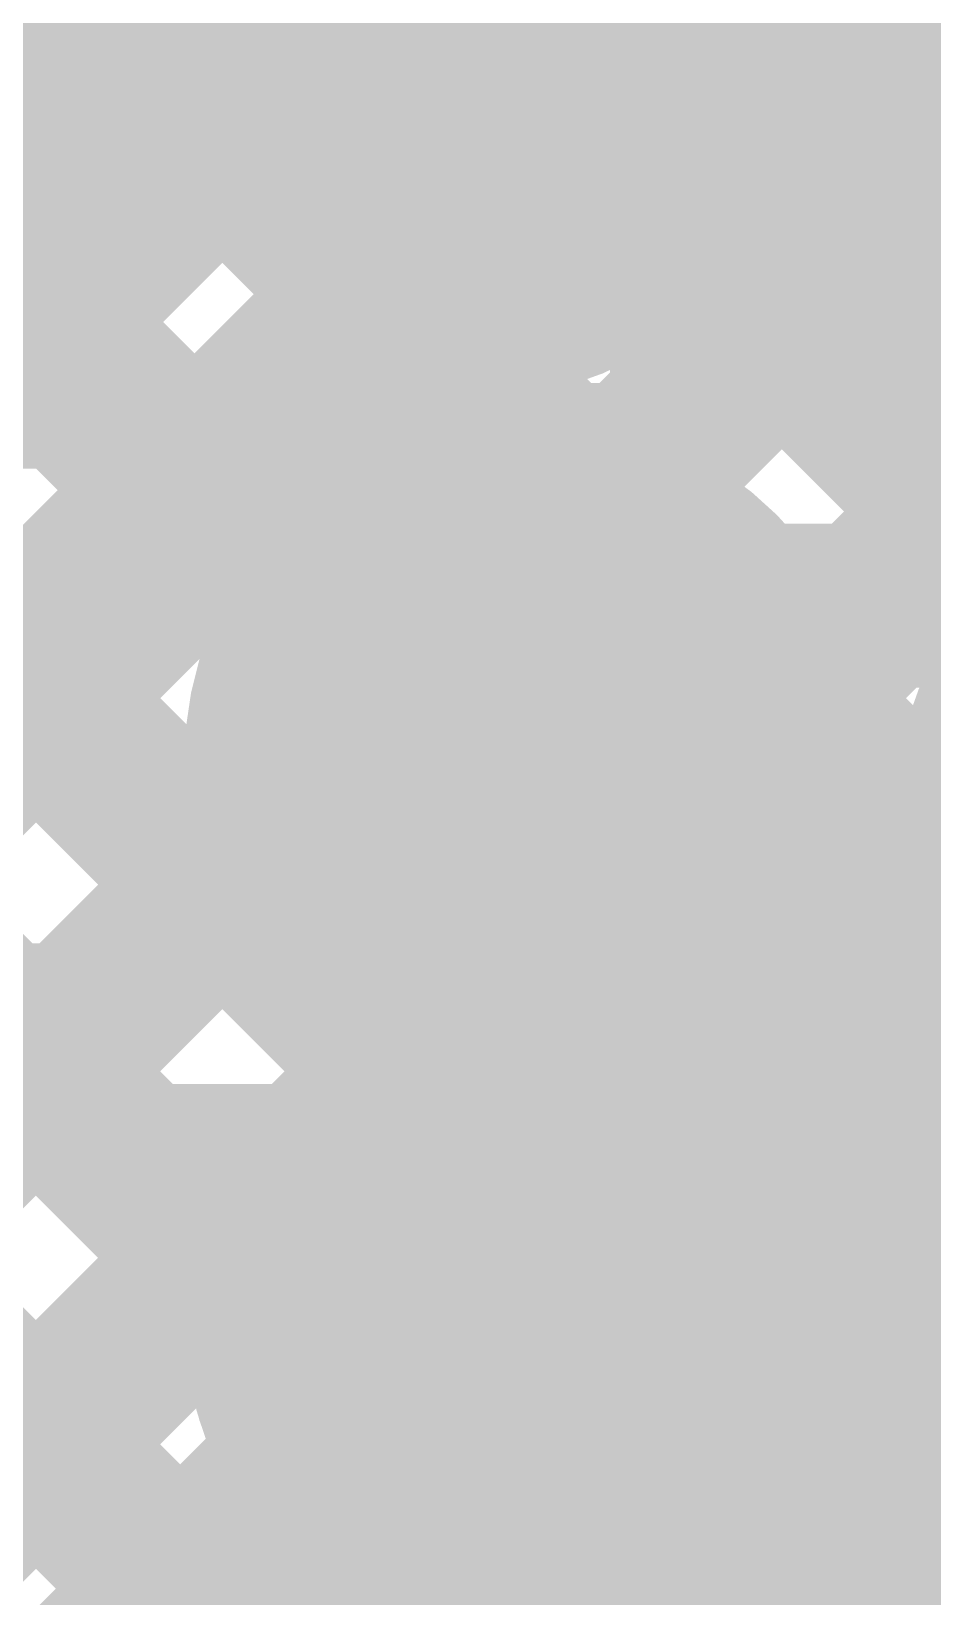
# Model space of a CAD drawing. Header units: millimetres. Extents: x 13 to 259, y -2 to 326.
# Drawn here: x 131.087 to 133.138, y 88.325 to 91.884 of the extents above; entities that cross this region are included whole.
import ezdxf

# ---------------------------------------------------------------- set-up
doc = ezdxf.new("R2010")
doc.units = ezdxf.units.MM
for name, color, linetype in [('BottomLayer', 5, 'Continuous'), ('ConnectLayer', 7, 'Continuous'), ('DrillDrawing', 1, 'Continuous'), ('Mechanical14', 56, 'Continuous'), ('Mechanical8', 56, 'Continuous'), ('MidLayer1', 16, 'Continuous'), ('MidLayer2', 76, 'Continuous'), ('MidLayer3', 90, 'Continuous'), ('MidLayer4', 156, 'Continuous'), ('MidLayer5', 130, 'Continuous'), ('MidLayer6', 216, 'Continuous'), ('MultiLayer', 9, 'Continuous'), ('TopLayer', 1, 'Continuous'), ('TopPaste', 8, 'Continuous'), ('TopSolder', 216, 'Continuous')]:
    doc.layers.add(name, color=color, linetype=linetype)

# ---------------------------------------------------------------- blocks, each defined once
blk = doc.blocks.new('SAMTEC_ASP_127797_01_185')
at = {"layer": 'Mechanical14', "const_width": 0.1}
for points in [[(10.5791, -2.3762), (10.5791, -2.0206)], [(11.0109, -2.3762), (11.0109, -2.0206)], [(11.8491, -2.3762), (11.8491, -2.0206)], [(12.2809, -2.3762), (12.2809, -2.0206)], [(13.1191, -2.3762), (13.1191, -2.0206)], [(13.5509, -2.3762), (13.5509, -2.0206)], [(11.0109, -2.3762), (10.5791, -2.3762)], [(12.2809, -2.3762), (11.8491, -2.3762)], [(13.5509, -2.3762), (13.1191, -2.3762)], [(10.5791, -3.0594), (10.5791, -2.7038)], [(11.0109, -2.7038), (10.5791, -2.7038)], [(11.0109, -3.0594), (11.0109, -2.7038)], [(12.2809, -2.7038), (11.8491, -2.7038)], [(11.8491, -3.0594), (11.8491, -2.7038)], [(12.2809, -3.0594), (12.2809, -2.7038)], [(13.1191, -3.0594), (13.1191, -2.7038)], [(13.5509, -2.7038), (13.1191, -2.7038)], [(13.5509, -3.0594), (13.5509, -2.7038)], [(10.5791, -2.9464), (9.7409, -2.9464)], [(11.8491, -2.9464), (11.0109, -2.9464)], [(13.1191, -2.9464), (12.2809, -2.9464)], [(14.3891, -2.9464), (13.5509, -2.9464)], [(10.4648, -3.2004), (10.4648, -3.0594)], [(10.5791, -3.0594), (10.4648, -3.0594)], [(11.1252, -3.0594), (11.0109, -3.0594)], [(11.1252, -3.2004), (11.1252, -3.0594)], [(11.7348, -3.2004), (11.7348, -3.0594)], [(11.8491, -3.0594), (11.7348, -3.0594)], [(12.3952, -3.0594), (12.2809, -3.0594)], [(12.3952, -3.2004), (12.3952, -3.0594)], [(13.0048, -3.2004), (13.0048, -3.0594)], [(13.1191, -3.0594), (13.0048, -3.0594)], [(13.6652, -3.0594), (13.5509, -3.0594)], [(13.6652, -3.2004), (13.6652, -3.0594)], [(10.4648, -3.2004), (9.8552, -3.2004)], [(11.7348, -3.2004), (11.1252, -3.2004)], [(13.0048, -3.2004), (12.3952, -3.2004)], [(14.2748, -3.2004), (13.6652, -3.2004)]]:
    blk.add_lwpolyline(points, dxfattribs=at)
at = {"layer": 'Mechanical14', "const_width": 0.05}
for points in [[(10.5541, -2.3762, 1), (10.6041, -2.3762, 1)], [(10.5541, -2.3762, 1), (10.6041, -2.3762, 1)], [(10.9859, -2.3762, 1), (11.0359, -2.3762, 1)], [(10.9859, -2.3762, 1), (11.0359, -2.3762, 1)], [(11.8241, -2.3762, 1), (11.8741, -2.3762, 1)], [(11.8241, -2.3762, 1), (11.8741, -2.3762, 1)], [(12.2559, -2.3762, 1), (12.3059, -2.3762, 1)], [(12.2559, -2.3762, 1), (12.3059, -2.3762, 1)], [(13.0941, -2.3762, 1), (13.1441, -2.3762, 1)], [(13.0941, -2.3762, 1), (13.1441, -2.3762, 1)], [(13.5259, -2.3762, 1), (13.5759, -2.3762, 1)], [(13.5259, -2.3762, 1), (13.5759, -2.3762, 1)], [(10.5541, -2.7038, 1), (10.6041, -2.7038, 1)], [(10.5541, -2.7038, 1), (10.6041, -2.7038, 1)], [(10.9859, -2.7038, 1), (11.0359, -2.7038, 1)], [(10.9859, -2.7038, 1), (11.0359, -2.7038, 1)], [(11.8241, -2.7038, 1), (11.8741, -2.7038, 1)], [(11.8241, -2.7038, 1), (11.8741, -2.7038, 1)], [(12.2559, -2.7038, 1), (12.3059, -2.7038, 1)], [(12.2559, -2.7038, 1), (12.3059, -2.7038, 1)], [(13.0941, -2.7038, 1), (13.1441, -2.7038, 1)], [(13.0941, -2.7038, 1), (13.1441, -2.7038, 1)], [(13.5259, -2.7038, 1), (13.5759, -2.7038, 1)], [(13.5259, -2.7038, 1), (13.5759, -2.7038, 1)], [(10.5541, -2.9464, 1), (10.6041, -2.9464, 1)], [(10.9859, -2.9464, 1), (11.0359, -2.9464, 1)], [(11.8241, -2.9464, 1), (11.8741, -2.9464, 1)], [(12.2559, -2.9464, 1), (12.3059, -2.9464, 1)], [(13.0941, -2.9464, 1), (13.1441, -2.9464, 1)], [(13.5259, -2.9464, 1), (13.5759, -2.9464, 1)], [(10.4398, -3.0594, 1), (10.4898, -3.0594, 1)], [(10.4398, -3.0594, 1), (10.4898, -3.0594, 1)], [(10.5541, -3.0594, 1), (10.6041, -3.0594, 1)], [(10.5541, -3.0594, 1), (10.6041, -3.0594, 1)], [(10.9859, -3.0594, 1), (11.0359, -3.0594, 1)], [(10.9859, -3.0594, 1), (11.0359, -3.0594, 1)], [(11.1002, -3.0594, 1), (11.1502, -3.0594, 1)], [(11.1002, -3.0594, 1), (11.1502, -3.0594, 1)], [(11.7098, -3.0594, 1), (11.7598, -3.0594, 1)], [(11.7098, -3.0594, 1), (11.7598, -3.0594, 1)], [(11.8241, -3.0594, 1), (11.8741, -3.0594, 1)], [(11.8241, -3.0594, 1), (11.8741, -3.0594, 1)], [(12.2559, -3.0594, 1), (12.3059, -3.0594, 1)], [(12.2559, -3.0594, 1), (12.3059, -3.0594, 1)], [(12.3702, -3.0594, 1), (12.4202, -3.0594, 1)], [(12.3702, -3.0594, 1), (12.4202, -3.0594, 1)], [(12.9798, -3.0594, 1), (13.0298, -3.0594, 1)], [(12.9798, -3.0594, 1), (13.0298, -3.0594, 1)], [(13.0941, -3.0594, 1), (13.1441, -3.0594, 1)], [(13.0941, -3.0594, 1), (13.1441, -3.0594, 1)], [(13.5259, -3.0594, 1), (13.5759, -3.0594, 1)], [(13.5259, -3.0594, 1), (13.5759, -3.0594, 1)], [(13.6402, -3.0594, 1), (13.6902, -3.0594, 1)], [(13.6402, -3.0594, 1), (13.6902, -3.0594, 1)], [(10.4398, -3.2004, 1), (10.4898, -3.2004, 1)], [(10.4398, -3.2004, 1), (10.4898, -3.2004, 1)], [(11.1002, -3.2004, 1), (11.1502, -3.2004, 1)], [(11.1002, -3.2004, 1), (11.1502, -3.2004, 1)], [(11.7098, -3.2004, 1), (11.7598, -3.2004, 1)], [(11.7098, -3.2004, 1), (11.7598, -3.2004, 1)], [(12.3702, -3.2004, 1), (12.4202, -3.2004, 1)], [(12.3702, -3.2004, 1), (12.4202, -3.2004, 1)], [(12.9798, -3.2004, 1), (13.0298, -3.2004, 1)], [(12.9798, -3.2004, 1), (13.0298, -3.2004, 1)], [(13.6402, -3.2004, 1), (13.6902, -3.2004, 1)], [(13.6402, -3.2004, 1), (13.6902, -3.2004, 1)]]:
    blk.add_lwpolyline(points, format="xyb", close=True, dxfattribs=at)
at = {"layer": 'Mechanical8', "const_width": 0.1}
for points in [[(10.795, -2.905), (10.795, -1.905)], [(12.065, -2.905), (12.065, -1.905)], [(13.335, -2.905), (13.335, -1.905)], [(10.795, -3.175), (10.795, -2.175)], [(12.065, -3.175), (12.065, -2.175)], [(13.335, -3.175), (13.335, -2.175)], [(10.525, -3.175), (9.525, -3.175)], [(10.795, -3.175), (9.795, -3.175)], [(10.795, -4.175), (10.795, -3.175)], [(11.795, -3.175), (10.795, -3.175)], [(12.065, -3.175), (11.065, -3.175)], [(12.065, -4.175), (12.065, -3.175)], [(13.065, -3.175), (12.065, -3.175)], [(13.335, -3.175), (12.335, -3.175)], [(13.335, -4.175), (13.335, -3.175)], [(14.335, -3.175), (13.335, -3.175)], [(14.605, -3.175), (13.605, -3.175)]]:
    blk.add_lwpolyline(points, dxfattribs=at)
at = {"layer": 'Mechanical8', "const_width": 0.05}
for points in [[(10.77, -2.905, 1), (10.82, -2.905, 1)], [(12.04, -2.905, 1), (12.09, -2.905, 1)], [(13.31, -2.905, 1), (13.36, -2.905, 1)], [(10.5, -3.175, 1), (10.55, -3.175, 1)], [(10.77, -3.175, 1), (10.82, -3.175, 1)], [(10.77, -3.175, 1), (10.82, -3.175, 1)], [(10.77, -3.175, 1), (10.82, -3.175, 1)], [(10.77, -3.175, 1), (10.82, -3.175, 1)], [(11.04, -3.175, 1), (11.09, -3.175, 1)], [(11.77, -3.175, 1), (11.82, -3.175, 1)], [(12.04, -3.175, 1), (12.09, -3.175, 1)], [(12.04, -3.175, 1), (12.09, -3.175, 1)], [(12.04, -3.175, 1), (12.09, -3.175, 1)], [(12.04, -3.175, 1), (12.09, -3.175, 1)], [(12.31, -3.175, 1), (12.36, -3.175, 1)], [(13.04, -3.175, 1), (13.09, -3.175, 1)], [(13.31, -3.175, 1), (13.36, -3.175, 1)], [(13.31, -3.175, 1), (13.36, -3.175, 1)], [(13.31, -3.175, 1), (13.36, -3.175, 1)], [(13.31, -3.175, 1), (13.36, -3.175, 1)], [(13.58, -3.175, 1), (13.63, -3.175, 1)], [(10.77, -4.175, 1), (10.82, -4.175, 1)], [(12.04, -4.175, 1), (12.09, -4.175, 1)], [(13.31, -4.175, 1), (13.36, -4.175, 1)]]:
    blk.add_lwpolyline(points, format="xyb", close=True, dxfattribs=at)
at = {"layer": 'TopLayer', "const_width": 0.32}
for points in [[(10.635, -3.175, 1), (10.955, -3.175, 1)], [(11.905, -3.175, 1), (12.225, -3.175, 1)], [(13.175, -3.175, 1), (13.495, -3.175, 1)]]:
    blk.add_lwpolyline(points, format="xyb", close=True, dxfattribs=at)
at = {"layer": 'TopPaste', "const_width": 0.32}
for points in [[(10.635, -3.175, 1), (10.955, -3.175, 1)], [(11.905, -3.175, 1), (12.225, -3.175, 1)], [(13.175, -3.175, 1), (13.495, -3.175, 1)]]:
    blk.add_lwpolyline(points, format="xyb", close=True, dxfattribs=at)
at = {"layer": 'TopSolder', "const_width": 0.4216}
for points in [[(10.5842, -1.905, 1), (11.0058, -1.905, 1)], [(11.8542, -1.905, 1), (12.2758, -1.905, 1)], [(13.1242, -1.905, 1), (13.5458, -1.905, 1)], [(10.5842, -3.175, 1), (11.0058, -3.175, 1)], [(11.8542, -3.175, 1), (12.2758, -3.175, 1)], [(13.1242, -3.175, 1), (13.5458, -3.175, 1)]]:
    blk.add_lwpolyline(points, format="xyb", close=True, dxfattribs=at)

msp = doc.modelspace()

# ---------------------------------------------------------------- linework, layer by layer
at = {"layer": 'BottomLayer', "const_width": 0.25}
for points in [[(132.1001, 91.4957, 1), (132.35, 91.4957, 1)], [(132.1001, 90.2257, 1), (132.35, 90.2257, 1)], [(132.1001, 88.9557, 1), (132.35, 88.9557, 1)]]:
    msp.add_lwpolyline(points, format="xyb", close=True, dxfattribs=at)
at = {"layer": 'ConnectLayer', "const_width": 0.4}
for points in [[(121.6384, 102.3726), (137.059, 86.952)], [(121.6384, 102.3726), (137.059, 86.952)], [(120.2899, 101.1755), (131.9752, 89.4902)], [(120.2899, 101.1755), (131.9752, 89.4902)], [(119.5775, 101.0394), (131.6356, 88.9813)], [(119.5775, 101.0394), (131.6356, 88.9813)], [(127.3514, 95.8111), (132.3631, 90.7993)], [(127.3514, 95.8111), (132.3631, 90.7993)], [(127.3514, 95.8111), (131.4938, 91.6687)], [(127.2488, 95.0651), (131.7451, 90.5688)], [(127.2488, 95.0651), (131.7451, 90.5688)], [(127.2488, 95.0651), (131.0695, 91.2445)], [(132.645, 89.3701), (136.8907, 93.6157)], [(132.645, 89.3701), (136.8907, 93.6157)], [(132.645, 89.3701), (136.8907, 93.6157)], [(121.3823, 82.35), (131.6531, 92.6209)], [(122.9424, 83.9101), (131.6531, 92.6208)], [(122.9424, 83.9101), (131.6531, 92.6208)], [(127.2969, 92.4714), (139.9857, 79.7827)], [(127.2969, 92.4714), (139.9857, 79.7827)], [(125.9818, 85.2524), (133.0779, 92.3485)], [(125.9818, 85.2524), (133.0779, 92.3485)], [(125.9818, 85.2524), (133.0779, 92.3485)], [(132.5714, 92.2881), (133.0174, 91.8421)], [(132.5714, 92.2881), (133.0174, 91.8421)], [(132.5714, 92.2881), (133.0174, 91.8421)], [(117.6141, 77.7333), (132.0757, 92.1949)], [(117.6141, 77.7333), (132.0757, 92.1949)], [(122.175, 82.35), (132.0329, 92.2079)], [(125.9037, 85.315), (132.4138, 91.8251)], [(128.0583, 91.71), (131.4255, 88.3428)], [(128.9069, 91.71), (131.6356, 88.9813)], [(132.2998, 91.7111), (137.059, 86.952)], [(127.9208, 88.04), (131.5165, 91.6357)], [(128.7693, 88.04), (132.365, 91.6357)], [(129.6604, 91.6357), (132.9219, 91.6357)], [(129.8297, 91.6357), (131.9752, 89.4902)], [(130.6782, 91.6357), (131.7451, 90.5688)], [(131.5267, 91.6357), (132.3631, 90.7993)], [(132.3753, 91.6357), (135.171, 88.84)], [(132.645, 89.3701), (134.9106, 91.6357)], [(132.3744, 90.7965), (132.9243, 91.3464)], [(132.3744, 90.7965), (132.9243, 91.3464)], [(132.3744, 90.7965), (132.9243, 91.3464)], [(132.3744, 90.7965), (132.9243, 91.3464)], [(131.8756, 91.2869), (132.3631, 90.7993)], [(132.797, 90.3706), (133.3502, 90.9238)], [(132.797, 90.3706), (133.3502, 90.9238)], [(132.797, 90.3706), (133.3502, 90.9238)], [(132.797, 90.3706), (133.3502, 90.9238)], [(131.4513, 90.8626), (131.7451, 90.5688)], [(131.0271, 90.4383), (131.9752, 89.4902)], [(132.7987, 90.3638), (133.6331, 89.5293)], [(132.7987, 90.3638), (133.6331, 89.5293)], [(132.7987, 90.3638), (133.6331, 89.5293)], [(132.7987, 90.3638), (133.6331, 89.5293)], [(126.0412, 84.4633), (131.6543, 90.0764)], [(126.0412, 84.4633), (131.6543, 90.0764)], [(126.0412, 84.4633), (131.6543, 90.0764)], [(129.6179, 88.04), (131.6543, 90.0764)], [(130.6028, 90.0141), (131.6356, 88.9813)], [(132.5682, 89.7458), (133.0151, 89.2988)], [(132.5682, 89.7458), (133.0151, 89.2988)], [(132.5682, 89.7458), (133.0151, 89.2988)], [(132.5682, 89.7458), (133.0151, 89.2988)], [(125.615, 83.1887), (132.0802, 89.6538)], [(125.615, 83.1887), (132.0802, 89.6538)], [(125.615, 83.1887), (132.0802, 89.6538)], [(130.4664, 88.04), (132.0802, 89.6538)], [(130.1785, 89.5898), (139.9857, 79.7827)], [(132.8036, 88.84), (132.9165, 88.84)], [(125.0898, 80.9664), (132.9254, 88.802)], [(125.0898, 80.9664), (132.9254, 88.802)], [(125.9638, 81.8404), (132.9254, 88.802)], [(132.7595, 88.7059), (133.2452, 88.2202)], [(132.7595, 88.7059), (133.2452, 88.2202)], [(132.7595, 88.7059), (133.2452, 88.2202)], [(131.1227, 88.04), (131.7251, 88.6424)], [(126.1143, 82.8394), (131.8107, 88.5357)], [(126.1143, 82.8394), (131.8107, 88.5357)], [(126.1143, 82.8394), (131.8107, 88.5357)], [(125.6045, 80.6325), (133.3546, 88.3827)], [(125.6045, 80.6325), (133.3546, 88.3827)], [(126.3881, 81.4161), (133.3546, 88.3827)], [(132.2506, 88.3663), (132.9056, 87.7113)], [(132.2506, 88.3663), (132.9056, 87.7113)], [(132.2506, 88.3663), (132.9056, 87.7113)]]:
    msp.add_lwpolyline(points, dxfattribs=at)
for points in [[(132.5729, 92.2079, -0.199574), (132.4138, 91.8251)], [(132.5729, 92.2079, -0.198912), (132.4148, 91.826)], [(134.085, 91.4957, -1.127583), (132.9219, 91.6357)], [(131.7251, 88.6424, -1.327946), (132.815, 88.9557)], [(132.9165, 88.84, -1.103906), (134.085, 88.9557)], [(132.815, 88.9557, -0.049387), (132.8036, 88.84)]]:
    msp.add_lwpolyline(points, format="xyb", dxfattribs=at)
at = {"layer": 'ConnectLayer'}
for points, const_width in [([(134.085, 91.4957, 1), (132.9051, 91.4957, 1)], 0.4), ([(134.085, 91.4957, 1), (132.9051, 91.4957, 1)], 0.4), ([(134.085, 91.4957, 1), (132.9051, 91.4957, 1)], 0.4), ([(132.3138, 91.8251, 1), (132.5138, 91.8251, 1)], 0.2), ([(132.3138, 91.8251, 1), (132.5138, 91.8251, 1)], 0.2), ([(132.3148, 91.826, 1), (132.5148, 91.826, 1)], 0.2), ([(132.9174, 91.8421, 1), (133.1174, 91.8421, 1)], 0.2), ([(132.9174, 91.8421, 1), (133.1174, 91.8421, 1)], 0.2), ([(132.9174, 91.8421, 1), (133.1174, 91.8421, 1)], 0.2), ([(132.1998, 91.7111, 1), (132.3998, 91.7111, 1)], 0.2), ([(131.3938, 91.6687, 1), (131.5938, 91.6687, 1)], 0.2), ([(131.4165, 91.6357, 1), (131.6165, 91.6357, 1)], 0.2), ([(131.4267, 91.6357, 1), (131.6267, 91.6357, 1)], 0.2), ([(132.265, 91.6357, 1), (132.465, 91.6357, 1)], 0.2), ([(132.2753, 91.6357, 1), (132.4753, 91.6357, 1)], 0.2), ([(132.8219, 91.6357, 1), (133.0219, 91.6357, 1)], 0.2), ([(132.8219, 91.6357, 1), (133.0219, 91.6357, 1)], 0.2), ([(132.8051, 91.4957, 1), (133.0051, 91.4957, 1)], 0.2), ([(132.8051, 91.4957, 1), (133.0051, 91.4957, 1)], 0.2), ([(132.8051, 91.4957, 1), (133.0051, 91.4957, 1)], 0.2), ([(132.8243, 91.3464, 1), (133.0243, 91.3464, 1)], 0.2), ([(132.8243, 91.3464, 1), (133.0243, 91.3464, 1)], 0.2), ([(132.8243, 91.3464, 1), (133.0243, 91.3464, 1)], 0.2), ([(132.8243, 91.3464, 1), (133.0243, 91.3464, 1)], 0.2), ([(131.7756, 91.2869, 1), (131.9756, 91.2869, 1)], 0.2), ([(130.9695, 91.2445, 1), (131.1695, 91.2445, 1)], 0.2), ([(131.3513, 90.8626, 1), (131.5513, 90.8626, 1)], 0.2), ([(132.815, 90.2257, 1), (131.6351, 90.2257, 1)], 0.4), ([(132.815, 90.2257, 1), (131.6351, 90.2257, 1)], 0.4), ([(132.815, 90.2257, 1), (131.6351, 90.2257, 1)], 0.4), ([(132.815, 90.2257, 1), (131.6351, 90.2257, 1)], 0.4), ([(132.2631, 90.7993, 1), (132.4631, 90.7993, 1)], 0.2), ([(132.2631, 90.7993, 1), (132.4631, 90.7993, 1)], 0.2), ([(132.2631, 90.7993, 1), (132.4631, 90.7993, 1)], 0.2), ([(132.2631, 90.7993, 1), (132.4631, 90.7993, 1)], 0.2), ([(132.2744, 90.7965, 1), (132.4744, 90.7965, 1)], 0.2), ([(132.2744, 90.7965, 1), (132.4744, 90.7965, 1)], 0.2), ([(132.2744, 90.7965, 1), (132.4744, 90.7965, 1)], 0.2), ([(132.2744, 90.7965, 1), (132.4744, 90.7965, 1)], 0.2), ([(131.6451, 90.5688, 1), (131.8451, 90.5688, 1)], 0.2), ([(131.6451, 90.5688, 1), (131.8451, 90.5688, 1)], 0.2), ([(131.6451, 90.5688, 1), (131.8451, 90.5688, 1)], 0.2), ([(131.6451, 90.5688, 1), (131.8451, 90.5688, 1)], 0.2), ([(130.9271, 90.4383, 1), (131.1271, 90.4383, 1)], 0.2), ([(132.697, 90.3706, 1), (132.897, 90.3706, 1)], 0.2), ([(132.697, 90.3706, 1), (132.897, 90.3706, 1)], 0.2), ([(132.697, 90.3706, 1), (132.897, 90.3706, 1)], 0.2), ([(132.697, 90.3706, 1), (132.897, 90.3706, 1)], 0.2), ([(132.6987, 90.3638, 1), (132.8987, 90.3638, 1)], 0.2), ([(132.6987, 90.3638, 1), (132.8987, 90.3638, 1)], 0.2), ([(132.6987, 90.3638, 1), (132.8987, 90.3638, 1)], 0.2), ([(132.6987, 90.3638, 1), (132.8987, 90.3638, 1)], 0.2), ([(131.5351, 90.2257, 1), (131.7351, 90.2257, 1)], 0.2), ([(131.5351, 90.2257, 1), (131.7351, 90.2257, 1)], 0.2), ([(131.5351, 90.2257, 1), (131.7351, 90.2257, 1)], 0.2), ([(131.5351, 90.2257, 1), (131.7351, 90.2257, 1)], 0.2), ([(132.715, 90.2257, 1), (132.915, 90.2257, 1)], 0.2), ([(132.715, 90.2257, 1), (132.915, 90.2257, 1)], 0.2), ([(132.715, 90.2257, 1), (132.915, 90.2257, 1)], 0.2), ([(132.715, 90.2257, 1), (132.915, 90.2257, 1)], 0.2), ([(131.5543, 90.0764, 1), (131.7543, 90.0764, 1)], 0.2), ([(131.5543, 90.0764, 1), (131.7543, 90.0764, 1)], 0.2), ([(131.5543, 90.0764, 1), (131.7543, 90.0764, 1)], 0.2), ([(131.5543, 90.0764, 1), (131.7543, 90.0764, 1)], 0.2), ([(132.4682, 89.7458, 1), (132.6682, 89.7458, 1)], 0.2), ([(132.4682, 89.7458, 1), (132.6682, 89.7458, 1)], 0.2), ([(132.4682, 89.7458, 1), (132.6682, 89.7458, 1)], 0.2), ([(132.4682, 89.7458, 1), (132.6682, 89.7458, 1)], 0.2), ([(131.9802, 89.6538, 1), (132.1802, 89.6538, 1)], 0.2), ([(131.9802, 89.6538, 1), (132.1802, 89.6538, 1)], 0.2), ([(131.9802, 89.6538, 1), (132.1802, 89.6538, 1)], 0.2), ([(131.9802, 89.6538, 1), (132.1802, 89.6538, 1)], 0.2), ([(132.815, 88.9557, 1), (131.6351, 88.9557, 1)], 0.4), ([(132.815, 88.9557, 1), (131.6351, 88.9557, 1)], 0.4), ([(132.815, 88.9557, 1), (131.6351, 88.9557, 1)], 0.4), ([(134.085, 88.9557, 1), (132.9051, 88.9557, 1)], 0.4), ([(134.085, 88.9557, 1), (132.9051, 88.9557, 1)], 0.4), ([(134.085, 88.9557, 1), (132.9051, 88.9557, 1)], 0.4), ([(131.8752, 89.4902, 1), (132.0752, 89.4902, 1)], 0.2), ([(131.8752, 89.4902, 1), (132.0752, 89.4902, 1)], 0.2), ([(131.8752, 89.4902, 1), (132.0752, 89.4902, 1)], 0.2), ([(131.8752, 89.4902, 1), (132.0752, 89.4902, 1)], 0.2), ([(132.545, 89.3701, 1), (132.745, 89.3701, 1)], 0.2), ([(132.545, 89.3701, 1), (132.745, 89.3701, 1)], 0.2), ([(132.545, 89.3701, 1), (132.745, 89.3701, 1)], 0.2), ([(132.545, 89.3701, 1), (132.745, 89.3701, 1)], 0.2), ([(132.9151, 89.2988, 1), (133.1151, 89.2988, 1)], 0.2), ([(132.9151, 89.2988, 1), (133.1151, 89.2988, 1)], 0.2), ([(132.9151, 89.2988, 1), (133.1151, 89.2988, 1)], 0.2), ([(132.9151, 89.2988, 1), (133.1151, 89.2988, 1)], 0.2), ([(131.5356, 88.9813, 1), (131.7356, 88.9813, 1)], 0.2), ([(131.5356, 88.9813, 1), (131.7356, 88.9813, 1)], 0.2), ([(131.5356, 88.9813, 1), (131.7356, 88.9813, 1)], 0.2), ([(131.5356, 88.9813, 1), (131.7356, 88.9813, 1)], 0.2), ([(131.5351, 88.9557, 1), (131.7351, 88.9557, 1)], 0.2), ([(131.5351, 88.9557, 1), (131.7351, 88.9557, 1)], 0.2), ([(131.5351, 88.9557, 1), (131.7351, 88.9557, 1)], 0.2), ([(132.715, 88.9557, 1), (132.915, 88.9557, 1)], 0.2), ([(132.715, 88.9557, 1), (132.915, 88.9557, 1)], 0.2), ([(132.715, 88.9557, 1), (132.915, 88.9557, 1)], 0.2), ([(132.715, 88.9557, 1), (132.915, 88.9557, 1)], 0.2), ([(132.715, 88.9557, 1), (132.915, 88.9557, 1)], 0.2), ([(132.8051, 88.9557, 1), (133.0051, 88.9557, 1)], 0.2), ([(132.8051, 88.9557, 1), (133.0051, 88.9557, 1)], 0.2), ([(132.8051, 88.9557, 1), (133.0051, 88.9557, 1)], 0.2), ([(132.7036, 88.84, 1), (132.9036, 88.84, 1)], 0.2), ([(132.7036, 88.84, 1), (132.9036, 88.84, 1)], 0.2), ([(132.8165, 88.84, 1), (133.0165, 88.84, 1)], 0.2), ([(132.8165, 88.84, 1), (133.0165, 88.84, 1)], 0.2), ([(132.8254, 88.802, 1), (133.0254, 88.802, 1)], 0.2), ([(132.8254, 88.802, 1), (133.0254, 88.802, 1)], 0.2), ([(132.8254, 88.802, 1), (133.0254, 88.802, 1)], 0.2), ([(132.6595, 88.7059, 1), (132.8595, 88.7059, 1)], 0.2), ([(132.6595, 88.7059, 1), (132.8595, 88.7059, 1)], 0.2), ([(132.6595, 88.7059, 1), (132.8595, 88.7059, 1)], 0.2), ([(131.6251, 88.6424, 1), (131.8251, 88.6424, 1)], 0.2), ([(131.6251, 88.6424, 1), (131.8251, 88.6424, 1)], 0.2), ([(131.7107, 88.5357, 1), (131.9107, 88.5357, 1)], 0.2), ([(131.7107, 88.5357, 1), (131.9107, 88.5357, 1)], 0.2), ([(131.7107, 88.5357, 1), (131.9107, 88.5357, 1)], 0.2), ([(131.3255, 88.3428, 1), (131.5255, 88.3428, 1)], 0.2), ([(132.1506, 88.3663, 1), (132.3506, 88.3663, 1)], 0.2), ([(132.1506, 88.3663, 1), (132.3506, 88.3663, 1)], 0.2), ([(132.1506, 88.3663, 1), (132.3506, 88.3663, 1)], 0.2), ([(134.085, 87.6857, 1), (132.9051, 87.6857, 1)], 0.4), ([(134.085, 87.6857, 1), (132.9051, 87.6857, 1)], 0.4), ([(134.085, 87.6857, 1), (132.9051, 87.6857, 1)], 0.4), ([(133.1452, 88.2202, 1), (133.3452, 88.2202, 1)], 0.2), ([(133.1452, 88.2202, 1), (133.3452, 88.2202, 1)], 0.2), ([(133.1452, 88.2202, 1), (133.3452, 88.2202, 1)], 0.2)]:
    msp.add_lwpolyline(points, format="xyb", close=True, dxfattribs=dict(at, const_width=const_width))
at = {"layer": 'DrillDrawing', "const_width": 0.0508}
for points in [[(132.098, 91.6227), (132.098, 91.7497)], [(132.098, 91.7497), (132.352, 91.7497)], [(132.352, 91.6227), (132.352, 91.7497)], [(131.971, 91.3687), (131.971, 91.6227)], [(131.971, 91.6227), (132.098, 91.6227)], [(132.352, 91.6227), (132.479, 91.6227)], [(132.479, 91.3687), (132.479, 91.6227)], [(131.971, 91.3687), (132.098, 91.3687)], [(132.098, 91.2417), (132.098, 91.3687)], [(132.352, 91.3687), (132.479, 91.3687)], [(132.352, 91.2417), (132.352, 91.3687)], [(132.098, 91.2417), (132.352, 91.2417)], [(132.098, 90.3527), (132.098, 90.4797)], [(132.098, 90.4797), (132.352, 90.4797)], [(132.352, 90.3527), (132.352, 90.4797)], [(131.971, 90.0987), (131.971, 90.3527)], [(131.971, 90.3527), (132.098, 90.3527)], [(132.352, 90.3527), (132.479, 90.3527)], [(132.479, 90.0987), (132.479, 90.3527)], [(131.971, 90.0987), (132.098, 90.0987)], [(132.098, 89.9717), (132.098, 90.0987)], [(132.352, 90.0987), (132.479, 90.0987)], [(132.352, 89.9717), (132.352, 90.0987)], [(132.098, 89.9717), (132.352, 89.9717)], [(132.098, 89.0827), (132.098, 89.2097)], [(132.098, 89.2097), (132.352, 89.2097)], [(132.352, 89.0827), (132.352, 89.2097)], [(131.971, 88.8287), (131.971, 89.0827)], [(131.971, 89.0827), (132.098, 89.0827)], [(132.352, 89.0827), (132.479, 89.0827)], [(132.479, 88.8287), (132.479, 89.0827)], [(131.971, 88.8287), (132.098, 88.8287)], [(132.098, 88.7017), (132.098, 88.8287)], [(132.352, 88.8287), (132.479, 88.8287)], [(132.352, 88.7017), (132.352, 88.8287)], [(132.098, 88.7017), (132.352, 88.7017)]]:
    msp.add_lwpolyline(points, dxfattribs=at)
at = {"layer": 'DrillDrawing', "const_width": 0.0254}
for points in [[(132.0853, 91.7497, 1), (132.1107, 91.7497, 1)], [(132.0853, 91.7497, 1), (132.1107, 91.7497, 1)], [(132.3393, 91.7497, 1), (132.3647, 91.7497, 1)], [(132.3393, 91.7497, 1), (132.3647, 91.7497, 1)], [(131.9583, 91.6227, 1), (131.9837, 91.6227, 1)], [(131.9583, 91.6227, 1), (131.9837, 91.6227, 1)], [(132.0853, 91.6227, 1), (132.1107, 91.6227, 1)], [(132.0853, 91.6227, 1), (132.1107, 91.6227, 1)], [(132.3393, 91.6227, 1), (132.3647, 91.6227, 1)], [(132.3393, 91.6227, 1), (132.3647, 91.6227, 1)], [(132.4663, 91.6227, 1), (132.4917, 91.6227, 1)], [(132.4663, 91.6227, 1), (132.4917, 91.6227, 1)], [(131.9583, 91.3687, 1), (131.9837, 91.3687, 1)], [(131.9583, 91.3687, 1), (131.9837, 91.3687, 1)], [(132.0853, 91.3687, 1), (132.1107, 91.3687, 1)], [(132.0853, 91.3687, 1), (132.1107, 91.3687, 1)], [(132.3393, 91.3687, 1), (132.3647, 91.3687, 1)], [(132.3393, 91.3687, 1), (132.3647, 91.3687, 1)], [(132.4663, 91.3687, 1), (132.4917, 91.3687, 1)], [(132.4663, 91.3687, 1), (132.4917, 91.3687, 1)], [(132.0853, 91.2417, 1), (132.1107, 91.2417, 1)], [(132.0853, 91.2417, 1), (132.1107, 91.2417, 1)], [(132.3393, 91.2417, 1), (132.3647, 91.2417, 1)], [(132.3393, 91.2417, 1), (132.3647, 91.2417, 1)], [(132.0853, 90.4797, 1), (132.1107, 90.4797, 1)], [(132.0853, 90.4797, 1), (132.1107, 90.4797, 1)], [(132.3393, 90.4797, 1), (132.3647, 90.4797, 1)], [(132.3393, 90.4797, 1), (132.3647, 90.4797, 1)], [(131.9583, 90.3527, 1), (131.9837, 90.3527, 1)], [(131.9583, 90.3527, 1), (131.9837, 90.3527, 1)], [(132.0853, 90.3527, 1), (132.1107, 90.3527, 1)], [(132.0853, 90.3527, 1), (132.1107, 90.3527, 1)], [(132.3393, 90.3527, 1), (132.3647, 90.3527, 1)], [(132.3393, 90.3527, 1), (132.3647, 90.3527, 1)], [(132.4663, 90.3527, 1), (132.4917, 90.3527, 1)], [(132.4663, 90.3527, 1), (132.4917, 90.3527, 1)], [(131.9583, 90.0987, 1), (131.9837, 90.0987, 1)], [(131.9583, 90.0987, 1), (131.9837, 90.0987, 1)], [(132.0853, 90.0987, 1), (132.1107, 90.0987, 1)], [(132.0853, 90.0987, 1), (132.1107, 90.0987, 1)], [(132.3393, 90.0987, 1), (132.3647, 90.0987, 1)], [(132.3393, 90.0987, 1), (132.3647, 90.0987, 1)], [(132.4663, 90.0987, 1), (132.4917, 90.0987, 1)], [(132.4663, 90.0987, 1), (132.4917, 90.0987, 1)], [(132.0853, 89.9717, 1), (132.1107, 89.9717, 1)], [(132.0853, 89.9717, 1), (132.1107, 89.9717, 1)], [(132.3393, 89.9717, 1), (132.3647, 89.9717, 1)], [(132.3393, 89.9717, 1), (132.3647, 89.9717, 1)], [(132.0853, 89.2097, 1), (132.1107, 89.2097, 1)], [(132.0853, 89.2097, 1), (132.1107, 89.2097, 1)], [(132.3393, 89.2097, 1), (132.3647, 89.2097, 1)], [(132.3393, 89.2097, 1), (132.3647, 89.2097, 1)], [(131.9583, 89.0827, 1), (131.9837, 89.0827, 1)], [(131.9583, 89.0827, 1), (131.9837, 89.0827, 1)], [(132.0853, 89.0827, 1), (132.1107, 89.0827, 1)], [(132.0853, 89.0827, 1), (132.1107, 89.0827, 1)], [(132.3393, 89.0827, 1), (132.3647, 89.0827, 1)], [(132.3393, 89.0827, 1), (132.3647, 89.0827, 1)], [(132.4663, 89.0827, 1), (132.4917, 89.0827, 1)], [(132.4663, 89.0827, 1), (132.4917, 89.0827, 1)], [(131.9583, 88.8287, 1), (131.9837, 88.8287, 1)], [(131.9583, 88.8287, 1), (131.9837, 88.8287, 1)], [(132.0853, 88.8287, 1), (132.1107, 88.8287, 1)], [(132.0853, 88.8287, 1), (132.1107, 88.8287, 1)], [(132.3393, 88.8287, 1), (132.3647, 88.8287, 1)], [(132.3393, 88.8287, 1), (132.3647, 88.8287, 1)], [(132.4663, 88.8287, 1), (132.4917, 88.8287, 1)], [(132.4663, 88.8287, 1), (132.4917, 88.8287, 1)], [(132.0853, 88.7017, 1), (132.1107, 88.7017, 1)], [(132.0853, 88.7017, 1), (132.1107, 88.7017, 1)], [(132.3393, 88.7017, 1), (132.3647, 88.7017, 1)], [(132.3393, 88.7017, 1), (132.3647, 88.7017, 1)]]:
    msp.add_lwpolyline(points, format="xyb", close=True, dxfattribs=at)
at = {"layer": 'MidLayer1', "const_width": 0.25}
for points in [[(132.1001, 91.4957, 1), (132.35, 91.4957, 1)], [(132.1001, 90.2257, 1), (132.35, 90.2257, 1)], [(132.1001, 88.9557, 1), (132.35, 88.9557, 1)]]:
    msp.add_lwpolyline(points, format="xyb", close=True, dxfattribs=at)
at = {"layer": 'MidLayer2'}
for points, const_width in [([(132.1001, 91.4957, 1), (132.35, 91.4957, 1)], 0.25), ([(131.195, 91.0212, 1), (131.255, 91.0212, 1)], 0.06), ([(131.195, 91.0212, 1), (131.255, 91.0212, 1)], 0.06), ([(131.1238, 90.95, 1), (131.1838, 90.95, 1)], 0.06), ([(131.1238, 90.95, 1), (131.1838, 90.95, 1)], 0.06), ([(131.7451, 90.7013, 1), (131.8051, 90.7013, 1)], 0.06), ([(131.7451, 90.7013, 1), (131.8051, 90.7013, 1)], 0.06), ([(131.1238, 90.63, 1), (131.1838, 90.63, 1)], 0.06), ([(131.1238, 90.63, 1), (131.1838, 90.63, 1)], 0.06), ([(131.6738, 90.63, 1), (131.7338, 90.63, 1)], 0.06), ([(131.6738, 90.63, 1), (131.7338, 90.63, 1)], 0.06), ([(132.1001, 90.2257, 1), (132.35, 90.2257, 1)], 0.25), ([(132.1001, 88.9557, 1), (132.35, 88.9557, 1)], 0.25), ([(131.9261, 88.5057, 1), (131.9861, 88.5057, 1)], 0.06), ([(131.9261, 88.5057, 1), (131.9861, 88.5057, 1)], 0.06)]:
    msp.add_lwpolyline(points, format="xyb", close=True, dxfattribs=dict(at, const_width=const_width))
at = {"layer": 'MidLayer2', "const_width": 0.12}
for points in [[(131.1538, 90.95), (131.225, 91.0212)], [(131.225, 91.0212), (139.1463, 91.0212)], [(122.6791, 90.95), (131.1538, 90.95)], [(131.7038, 90.63), (131.7751, 90.7013)], [(131.7751, 90.7013), (139.2788, 90.7013)], [(122.5466, 90.63), (131.1538, 90.63)], [(131.1538, 90.63), (131.7038, 90.63)], [(131.6754, 88.225), (131.9561, 88.5057)], [(131.9561, 88.5057), (138.9648, 88.5057)]]:
    msp.add_lwpolyline(points, dxfattribs=at)
at = {"layer": 'MidLayer3'}
for points, const_width in [([(132.1001, 91.4957, 1), (132.35, 91.4957, 1)], 0.25), ([(132.1001, 90.2257, 1), (132.35, 90.2257, 1)], 0.25), ([(132.1001, 88.9557, 1), (132.35, 88.9557, 1)], 0.25), ([(132.0507, 88.35, 1), (132.2007, 88.35, 1)], 0.15), ([(132.0507, 88.35, 1), (132.2007, 88.35, 1)], 0.15)]:
    msp.add_lwpolyline(points, format="xyb", close=True, dxfattribs=dict(at, const_width=const_width))
at = {"layer": 'MidLayer3', "const_width": 0.3}
for points in [[(131.3257, 87.55), (132.1257, 88.35)], [(132.1257, 88.35), (141.6369, 88.35)]]:
    msp.add_lwpolyline(points, dxfattribs=at)
at = {"layer": 'MidLayer4'}
for points, const_width in [([(132.1001, 91.4957, 1), (132.35, 91.4957, 1)], 0.25), ([(131.4701, 91.025, 1), (131.53, 91.025, 1)], 0.06), ([(131.4701, 91.025, 1), (131.53, 91.025, 1)], 0.06), ([(131.3375, 90.705, 1), (131.3975, 90.705, 1)], 0.06), ([(131.3375, 90.705, 1), (131.3975, 90.705, 1)], 0.06), ([(132.1001, 90.2257, 1), (132.35, 90.2257, 1)], 0.25), ([(132.1951, 90.2257, 1), (132.255, 90.2257, 1)], 0.06), ([(132.1951, 89.821, 1), (132.255, 89.821, 1)], 0.06), ([(132.1951, 89.821, 1), (132.255, 89.821, 1)], 0.06), ([(132.1248, 89.7507, 1), (132.1848, 89.7507, 1)], 0.06), ([(132.1248, 89.7507, 1), (132.1848, 89.7507, 1)], 0.06), ([(132.1248, 89.4307, 1), (132.1848, 89.4307, 1)], 0.06), ([(132.1248, 89.4307, 1), (132.1848, 89.4307, 1)], 0.06), ([(132.1951, 89.3604, 1), (132.255, 89.3604, 1)], 0.06), ([(132.1951, 89.3604, 1), (132.255, 89.3604, 1)], 0.06), ([(132.1001, 88.9557, 1), (132.35, 88.9557, 1)], 0.25), ([(132.1951, 88.9557, 1), (132.255, 88.9557, 1)], 0.06)]:
    msp.add_lwpolyline(points, format="xyb", close=True, dxfattribs=dict(at, const_width=const_width))
at = {"layer": 'MidLayer4', "const_width": 0.12}
for points in [[(130.8632, 91.6619), (131.5001, 91.025)], [(130.7306, 91.3419), (131.3675, 90.705)], [(131.5001, 91.025), (134.9376, 91.025)], [(131.3675, 90.705), (135.0701, 90.705)], [(132.225, 89.821), (132.225, 90.2257)], [(132.1548, 89.7507), (132.225, 89.821)], [(129.898, 89.7507), (132.1548, 89.7507)], [(130.058, 89.4307), (132.1548, 89.4307)], [(132.1548, 89.4307), (132.225, 89.3604)], [(132.225, 88.9557), (132.225, 89.3604)]]:
    msp.add_lwpolyline(points, dxfattribs=at)
at = {"layer": 'MidLayer5', "const_width": 0.25}
for points in [[(132.1001, 91.4957, 1), (132.35, 91.4957, 1)], [(132.1001, 90.2257, 1), (132.35, 90.2257, 1)], [(132.1001, 88.9557, 1), (132.35, 88.9557, 1)]]:
    msp.add_lwpolyline(points, format="xyb", close=True, dxfattribs=at)
at = {"layer": 'MidLayer6', "const_width": 0.25}
for points in [[(132.1001, 91.4957, 1), (132.35, 91.4957, 1)], [(132.1001, 90.2257, 1), (132.35, 90.2257, 1)], [(132.1001, 88.9557, 1), (132.35, 88.9557, 1)]]:
    msp.add_lwpolyline(points, format="xyb", close=True, dxfattribs=at)
at = {"layer": 'MultiLayer', "const_width": 0.25}
for points in [[(132.1001, 91.4957, 1), (132.35, 91.4957, 1)], [(132.1001, 90.2257, 1), (132.35, 90.2257, 1)], [(132.1001, 88.9557, 1), (132.35, 88.9557, 1)]]:
    msp.add_lwpolyline(points, format="xyb", close=True, dxfattribs=at)
at = {"layer": 'TopLayer', "const_width": 0.25}
for points in [[(132.1001, 91.4957, 1), (132.35, 91.4957, 1)], [(132.1001, 90.2257, 1), (132.35, 90.2257, 1)], [(132.1001, 88.9557, 1), (132.35, 88.9557, 1)]]:
    msp.add_lwpolyline(points, format="xyb", close=True, dxfattribs=at)

# ---------------------------------------------------------------- block references
at = {"rotation": 270}
msp.add_blockref('SAMTEC_ASP_127797_01_185', (135.4, 102.2907), dxfattribs=at)

doc.saveas('drawing.dxf')
